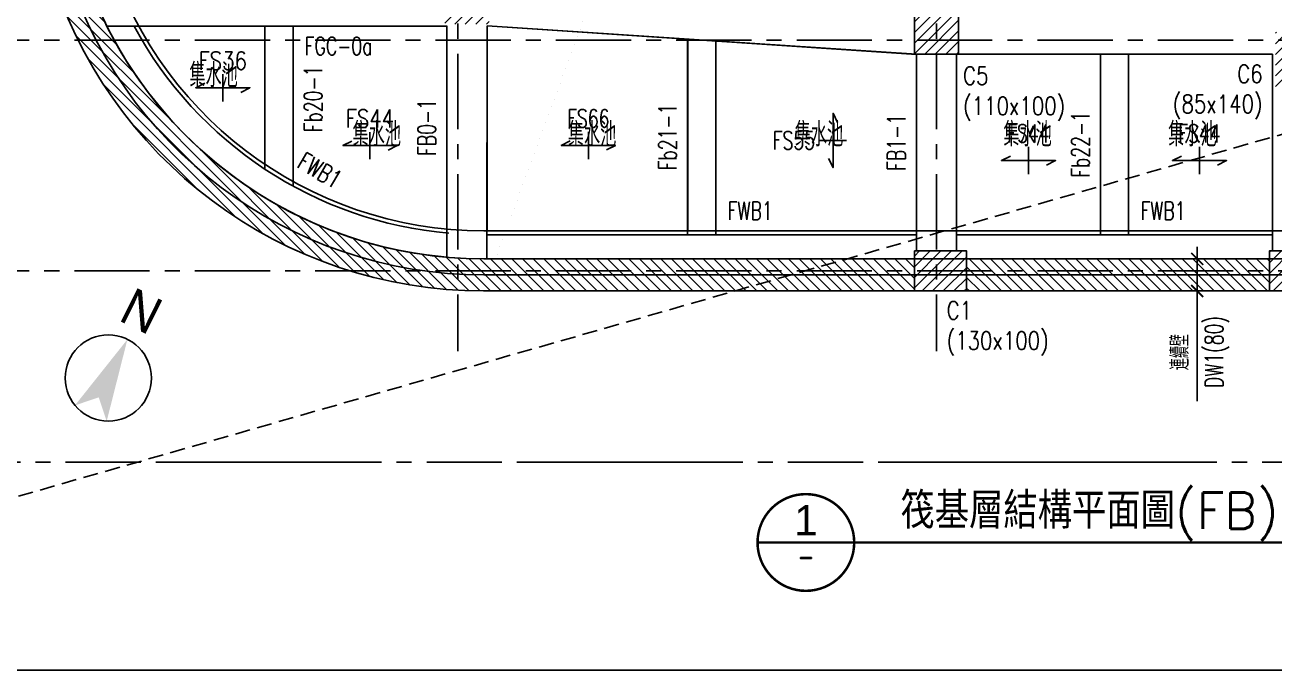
# Model space of a CAD drawing. Header units: millimetres. Extents: x -3377 to 119122, y -22007 to 15479.
# Drawn here: x 1528 to 4641, y 3880 to 5487 of the extents above; entities that cross this region are included whole.
import ezdxf
from ezdxf.enums import TextEntityAlignment as Align

# ---------------------------------------------------------------- set-up
doc = ezdxf.new("R2010")
doc.units = ezdxf.units.MM
doc.header["$LTSCALE"] = 150
doc.header["$MEASUREMENT"] = 0
doc.linetypes.add('CENTER', pattern=[2, 1.25, -0.25, 0.25, -0.25])
doc.linetypes.add('HIDDEN', pattern=[0.375, 0.25, -0.125])
doc.layers.get('0').update_dxf_attribs({"plot": 0})
doc.layers.add('AREA', color=3, linetype='Continuous', plot=False)
doc.layers.add('S-ARCH', color=252, linetype='Continuous', plot=False)
for name, color, linetype in [('ARTIC', 6, 'Continuous'), ('Duct', 1, 'Continuous'), ('I-TXT', 7, 'Continuous'), ('S-COL', 7, 'Continuous'), ('S-CONC', 7, 'Continuous'), ('S-DIM', 2, 'Continuous'), ('S-GRID', 1, 'CENTER'), ('S-HATCH-COL', 13, 'Continuous'), ('S-HATCH-CONC', 124, 'Continuous'), ('S-RCBMB', 3, 'HIDDEN'), ('S-RCBMG', 2, 'HIDDEN'), ('S-SITE', 34, 'CENTER'), ('S-SLAB', 5, 'Continuous'), ('S-SLABT', 2, 'Continuous'), ('S-TEXTB', 3, 'Continuous'), ('S-TEXTC', 3, 'Continuous'), ('S-TEXTG', 2, 'Continuous'), ('S-TITLE', 2, 'Continuous'), ('WALL', 2, 'Continuous'), ('指北針', 7, 'Continuous')]:
    doc.layers.add(name, color=color, linetype=linetype)
doc.styles.add('3E', font='simplex.shx', dxfattribs={"width": 0.8, "height": 45, "bigfont": 'dayus.shx'})
doc.styles.add('BM-C', font='SIMPLEX.shx', dxfattribs={"width": 0.7, "bigfont": 'CHINESET.shx'})
doc.styles.add('C1', font='', dxfattribs={"bigfont": 'japanese.shx'})
doc.styles.add('CD1', font='romand', dxfattribs={"height": 3})
doc.styles.add('CH1a', font='helvbld.shx', dxfattribs={"height": 6, "bigfont": 'lmp.shx'})
doc.styles.add('CS4', font='romans.shx', dxfattribs={"width": 0.7, "height": 45, "bigfont": 'lsp.shx'})
doc.styles.get('C1').set_extended_font_data('微軟正黑體')
doc.dimstyles.new('DIM150', dxfattribs={"dimscale": 15, "dimtxt": 3, "dimasz": 2, "dimexe": 2, "dimexo": 2, "dimgap": 1, "dimtad": 1, "dimdec": 1, "dimdsep": 46, "dimtxsty": 'CS4', "dimblk1": 'ARCHTICK', "dimblk2": 'ARCHTICK', "dimsah": 1, "dimcen": 2, "dimdle": 2, "dimadec": 0, "dimazin": 0, "dimtfac": 1, "dimtdec": 1, "dimtmove": 0, "dimatfit": 3, "dimldrblk": 'TAA', "dimfxl": 0, "dimtolj": 1, "dimarcsym": 0})

# ---------------------------------------------------------------- blocks, each defined once
blk = doc.blocks.new('LINE')
at = {"layer": 'S-GRID'}
for points in [[(-9503.87, -244.9), (-9503.87, -3085.91)], [(-8310.87, -244.9), (-8310.87, -3085.91)], [(-11059.11, -2310.91), (-4810.87, -2310.91)], [(-11059.11, -2885.91), (-4810.87, -2885.91)]]:
    blk.add_lwpolyline(points, dxfattribs=at)
blk = doc.blocks.new('CONC')
blk.add_lwpolyline([(-8365.9, -2935.9), (-9439.2, -2935.9, -1.434028), (-8706.2, -945.9), (-8365.9, -945.9), (-8365.9, -1025.9), (-8736.3, -1025.9, 1.455344), (-9439.2, -2855.9), (-8365.9, -2855.9), (-8365.9, -2935.9)], format="xyb")
blk.add_lwpolyline([(-8235.9, -2855.9), (-7480.9, -2855.9), (-7480.9, -2935.9), (-8235.9, -2935.9)], close=True)
blk = doc.blocks.new('COL(B4F-B2F)')
for points in [[(-8365.9, -2245.9), (-8255.9, -2245.9), (-8255.9, -2345.9), (-8365.9, -2345.9)], [(-8365.9, -2835.9), (-8235.9, -2835.9), (-8235.9, -2935.9), (-8365.9, -2935.9)], [(-7350.9, -2835.9), (-7480.9, -2835.9), (-7480.9, -2935.9), (-7350.9, -2935.9)]]:
    blk.add_lwpolyline(points, close=True)
blk = doc.blocks.new('_ARCHTICK')
at = {"color": 0, "linetype": 'ByBlock', "const_width": 0.15}
blk.add_lwpolyline([(-0.5, -0.5), (0.5, 0.5)], dxfattribs=at)
blk = doc.blocks.new('*D21')
at = {"layer": 'DEFPOINTS', "color": 0, "transparency": 16777216}
for p in [(4449.5, 4904.2), (4449.5, 4824.2), (4449.5, 4824.2)]:
    blk.add_point(p, dxfattribs=at)
at = {"layer": 'S-DIM', "color": 0, "lineweight": -2, "transparency": 16777216}
for p, q in [((4449.5, 4934.2), (4449.5, 4824.2)), ((4449.5, 4824.2), (4449.5, 4549.9))]:
    blk.add_line(p, q, dxfattribs=at)
at = {"layer": 'S-DIM', "color": 0, "lineweight": -2, "transparency": 16777216, "xscale": 30, "yscale": 30, "zscale": 30}
for p, rotation in [((4449.5, 4904.2), 90), ((4449.5, 4824.2), 270)]:
    blk.add_blockref('_ARCHTICK', p, dxfattribs=dict(at, rotation=rotation))
at = {"layer": 'S-DIM', "color": 0, "transparency": 16777216, "char_height": 45, "attachment_point": 5, "rotation": 90, "style": 'CS4'}
for s, insert in [('\\A1;DW1(80)', (4498.8, 4672.1)), ('\\A1;連續壁', (4406.3, 4672.1))]:
    blk.add_mtext(s, dxfattribs=dict(at, insert=insert))
blk = doc.blocks.new('TAA')
at = {"linetype": 'Continuous'}
blk.add_line((0, 0), (-1.66, 0), dxfattribs=at)
blk.add_solid([(-1.5, -0.25), (-1.5, 0.25), (0, 0)], dxfattribs=at)
blk = doc.blocks.new('SITE')
blk.add_lwpolyline([(-10719.2, -3362.4), (-10719.2, -2105.2), (-10719.2, -517.7), (-4911, -517.8), (-4911.5, -2105.3), (-4911.9, -3362.4), (-7893.7, -3362.4)], close=True)
blk = doc.blocks.new('DwFm')
blk.add_lwpolyline([(-12110.4, -3880.1), (0, -3880.1)])
at = {"layer": 'DEFPOINTS', "color": 252, "linetype": 'HIDDEN'}
blk.add_lwpolyline([(-6560.9, -2290.9), (-12110.4, -3880.1)], dxfattribs=at)
blk = doc.blocks.new('A$C34150067')
at = {"layer": 'AREA', "color": 252}
blk.add_lwpolyline([(3248.4, -468.2), (1998.1, -468.2, 1.444326), (1280, -2378.2), (2357.1, -2378.2), (5198.4, -2378.2), (5198.4, -1703.2), (5718.4, -1703.2), (5718.4, -1063.2), (5198.4, -1063.2), (5198.4, -468.2), (4163.4, -468.2), (4163.4, -438.2), (3248.4, -438.2)], format="xyb", close=True, dxfattribs=at)
at = {"layer": 'ARTIC', "color": 252}
for points in [[(2353.4, -1728.2), (2463.4, -1728.2), (2463.4, -1828.2), (2353.4, -1828.2)], [(2353.4, -2318.2), (2483.4, -2318.2), (2483.4, -2418.2), (2353.4, -2418.2)], [(3368.4, -2318.2), (3238.4, -2318.2), (3238.4, -2418.2), (3368.4, -2418.2)]]:
    blk.add_lwpolyline(points, close=True, dxfattribs=at)
at = {"layer": 'Duct', "color": 252, "linetype": 'CENTER', "ltscale": 3}
blk.add_lwpolyline([(0, -2844.7), (0, -1587.5), (0, 0), (5808.3, -0.1), (5807.7, -1587.6), (5807.3, -2844.7), (2825.5, -2844.7)], close=True, dxfattribs=at)
at = {"layer": 'S-RCBMB', "color": 252, "linetype": 'ByBlock'}
for p, q in [((735, -2102.7), (735, -1758.2)), ((805, -2145.4), (805, -1758.2)), ((1788.4, -2268.2), (1788.4, -1791.4)), ((1858.4, -2268.2), (1858.4, -1795.3)), ((2817.1, -2268.2), (2817.1, -1828.2)), ((2887.1, -2268.2), (2887.1, -1828.2))]:
    blk.add_line(p, q, dxfattribs=at)
at = {"layer": 'S-RCBMG', "color": 252, "linetype": 'ByBlock'}
for p, q in [((420.1, -1758.2), (1188.4, -1758.2)), ((1188.4, -2263.9), (1188.4, -1758.2)), ((1288.4, -2268.2), (1288.4, -1758)), ((1288.4, -1758), (2358.4, -1828.7)), ((2358.4, -2268.2), (2358.4, -1828.2)), ((2458.4, -2268.2), (2458.4, -1828.2)), ((2463.4, -1828.2), (3245.9, -1828.2)), ((3245.9, -2268.2), (3245.9, -1828.2)), ((1280, -2268.2), (5088.4, -2268.2)), ((1280, -2338.2), (2353.4, -2338.2)), ((2483.4, -2338.2), (3238.4, -2338.2))]:
    blk.add_line(p, q, dxfattribs=at)
for radius, start in [(1050, 50.4823), (980, 46.4264)]:
    blk.add_arc((1280, -1288.2), radius, start, 270, dxfattribs=at)
at = {"layer": 'WALL', "color": 252}
for points in [[(3208.4, -428.2), (2013, -428.2, 1.434028), (1280, -2418.2), (2357.1, -2418.2), (5238.4, -2418.2), (5238.4, -1743.2), (5758.4, -1743.2), (5758.4, -1023.2), (5238.4, -1023.2), (5238.4, -428.2), (4203.4, -428.2), (4203.4, -398.2), (3208.4, -398.2)], [(3288.4, -508.2), (1982.9, -508.2, 1.455344), (1280, -2338.2), (2357.1, -2338.2), (5158.4, -2338.2), (5158.4, -1663.2), (5678.4, -1663.2), (5678.4, -1103.2), (5158.4, -1103.2), (5158.4, -508.2), (4123.4, -508.2), (4123.4, -478.2), (3288.4, -478.2)]]:
    blk.add_lwpolyline(points, format="xyb", close=True, dxfattribs=at)
at = {"layer": '指北針', "color": 252}
blk.add_circle((344.5, -2635.1), 107.4, dxfattribs=at)
for points in [[(320.6, -2683.2), (261.4, -2703.2), (392.2, -2538.8)], [(392.2, -2538.8), (340.6, -2742.4), (320.6, -2683.2)]]:
    blk.add_solid(points, dxfattribs=at)
at = {"layer": 'I-TXT', "color": 252, "style": 'BM-C', "width": 0.67}
for p in [(546.5, -1911), (953.3, -2058.2), (1489.8, -2058.2), (2055.4, -2058.2), (2575.1, -2058.2), (2985.9, -2058.2)]:
    blk.add_text('集水池', height=60, dxfattribs=at).set_placement(p)
at = {"layer": '指北針', "color": 252, "style": 'C1'}
blk.add_text('N', height=92.8, rotation=333.6216, dxfattribs=at).set_placement((406.7, -2509.6), align=Align.CENTER)
blk = doc.blocks.new('2022-0217')
blk.add_blockref('A$C34150067', (-10719.2, -517.7))

msp = doc.modelspace()

# ---------------------------------------------------------------- hatches: boundary and pattern name
at = {"layer": 'S-HATCH-COL'}
h = msp.add_hatch(dxfattribs=at)
h.set_pattern_fill('ANSI31', color=256, scale=150, style=0)
h.paths.add_polyline_path([(2684.53, 6339.23), (2574.53, 6339.23), (2574.53, 6429.23), (2684.53, 6429.23)])
h.paths.add_polyline_path([(2684.53, 5489.23), (2574.53, 5489.23), (2574.53, 5579.23), (2684.53, 5579.23)])
h.paths.add_polyline_path([(6519.53, 6239.23), (6629.53, 6239.23), (6629.53, 6139.23), (6519.53, 6139.23)])
h.paths.add_polyline_path([(6519.53, 5499.23), (6629.53, 5499.23), (6629.53, 5399.23), (6519.53, 5399.23)])
h.paths.add_polyline_path([(6499.53, 4924.23), (6629.53, 4924.23), (6629.53, 4824.23), (6499.53, 4824.23)])
h.paths.add_polyline_path([(5414.53, 4924.23), (5544.53, 4924.23), (5544.53, 4824.23), (5414.53, 4824.23)])
h.paths.add_polyline_path([(4759.53, 4924.23), (4629.53, 4924.23), (4629.53, 4824.23), (4759.53, 4824.23)])
h.paths.add_polyline_path([(3744.53, 6814.23), (3874.53, 6814.23), (3874.53, 6714.23), (3744.53, 6714.23)])
h.paths.add_polyline_path([(3744.53, 6249.23), (3854.53, 6249.23), (3854.53, 6149.23), (3744.53, 6149.23)])
h.paths.add_polyline_path([(3744.53, 5514.23), (3854.53, 5514.23), (3854.53, 5414.23), (3744.53, 5414.23)])
h.paths.add_polyline_path([(3744.53, 4924.23), (3874.53, 4924.23), (3874.53, 4824.23), (3744.53, 4824.23)])
h.paths.add_polyline_path([(4729.53, 6814.23), (4599.53, 6814.23), (4599.53, 6714.23), (4729.53, 6714.23)])
h.paths.add_polyline_path([(5464.53, 5469.23), (5549.53, 5469.23), (5549.53, 5329.23), (5464.53, 5329.23)])
h.paths.add_polyline_path([(5464.53, 6294.23), (5549.53, 6294.23), (5549.53, 6154.23), (5464.53, 6154.23)])
h.paths.add_polyline_path([(4729.53, 6294.23), (4644.53, 6294.23), (4644.53, 6154.23), (4729.53, 6154.23)])
h.paths.add_polyline_path([(4644.53, 5469.23), (4729.53, 5469.23), (4729.53, 5329.23), (4644.53, 5329.23)])
h.paths.add_polyline_path([(5464.53, 6814.23), (5594.53, 6814.23), (5594.53, 6714.23), (5464.53, 6714.23)])
h.paths.add_polyline_path([(6499.53, 6814.23), (6629.53, 6814.23), (6629.53, 6714.23), (6499.53, 6714.23)])
h.paths.add_polyline_path([(2187.43, 5919.23), (2257.43, 5919.23), (2257.43, 5989.23), (2187.43, 5989.23)])
at = {"layer": 'S-HATCH-CONC'}
h = msp.add_hatch(dxfattribs=at)
h.set_pattern_fill('ANSI31', color=256, scale=150, angle=90, style=0)
h.set_pattern_definition([(135, (0, 3880.068), (-13.25825, -13.25825), [])])
h.paths.add_polyline_path([(6549.53, 5499.23), (7149.53, 5499.23), (7149.53, 6219.23), (6629.53, 6219.23), (6629.53, 6139.23), (7069.53, 6139.23), (7069.53, 5579.23), (6549.53, 5579.23)])
h.paths.add_polyline_path([(6549.53, 6714.23), (6629.53, 6714.23), (6629.53, 6239.23), (6549.53, 6239.23)])
h.paths.add_polyline_path([(6629.53, 5399.23), (6549.53, 5399.23), (6549.53, 4924.23), (6629.53, 4924.23)])
h.paths.add_polyline_path([(3874.53, 4904.23), (4629.53, 4904.23), (4629.53, 4824.23), (3874.53, 4824.23)])
h.paths.add_polyline_path([(4759.53, 4904.23), (5414.53, 4904.23), (5414.53, 4824.23), (4759.53, 4824.23)])
h.paths.add_polyline_path([(5544.53, 4904.23), (6499.53, 4904.23), (6499.53, 4824.23), (5544.53, 4824.23)])
edge = h.paths.add_edge_path()
edge.add_line((3744.53, 4824.23), (2671.18, 4824.23))
edge.add_arc((2671.18, 5954.23), 1130, 49.55789, 269.99999, ccw=False)
edge.add_line((3404.19, 6814.23), (3744.53, 6814.23))
edge.add_line((3744.53, 6814.23), (3744.53, 6734.23))
edge.add_line((3744.53, 6734.23), (3374.1, 6734.23))
edge.add_arc((2671.18, 5954.23), 1050, 47.97535, 269.99999)
edge.add_line((2671.18, 4904.23), (3744.53, 4904.23))
edge.add_line((3744.53, 4904.23), (3744.53, 4824.23))
h.paths.add_polyline_path([(3874.53, 6814.23), (4599.53, 6814.23), (4599.53, 6734.23), (3874.53, 6734.23)])
h.paths.add_polyline_path([(5464.53, 6764.23), (4729.53, 6764.23), (4729.53, 6814.23), (4599.53, 6814.23), (4599.53, 6844.23), (5594.53, 6844.23), (5594.53, 6814.23), (5464.53, 6814.23)])
h.paths.add_polyline_path([(5594.53, 6814.23), (6499.53, 6814.23), (6499.53, 6734.23), (5594.53, 6734.23)])

# ---------------------------------------------------------------- linework, layer by layer
at = {"layer": 'S-RCBMB', "linetype": 'ByBlock'}
for p, q in [((2126.18, 5127.75), (2126.18, 5484.23)), ((2196.18, 5085.62), (2196.18, 5484.23)), ((3179.53, 4964.23), (3179.53, 5451.43)), ((3249.53, 4964.23), (3249.53, 5446.81)), ((4208.28, 4964.23), (4208.28, 5414.23)), ((4278.28, 4964.23), (4278.28, 5414.23))]:
    msp.add_line(p, q, dxfattribs=at)
at = {"layer": 'S-RCBMG', "linetype": 'ByBlock'}
for p, q in [((1732.24, 5484.23), (2579.53, 5484.23)), ((2579.1, 4908.27), (2579.53, 5484.49)), ((2679.1, 4904.23), (2679.53, 5484.41)), ((2679.53, 5484.45), (3749.53, 5413.79)), ((3749.53, 4924.23), (3749.53, 5414.23)), ((3849.53, 4924.23), (3849.53, 5414.23)), ((3854.53, 5414.23), (4637.03, 5414.23)), ((4637.03, 4924.23), (4637.03, 5414.23)), ((2679.14, 4964.23), (3749.53, 4964.23)), ((3849.53, 4964.23), (4637.03, 4964.23)), ((2679.1, 4904.23), (3744.53, 4904.23)), ((3874.53, 4904.23), (4629.53, 4904.23))]:
    msp.add_line(p, q, dxfattribs=at)
for radius, start in [(1050, 95.03285), (990, 208.34292)]:
    msp.add_arc((2671.18, 5954.23), radius, start, 264.96902, dxfattribs=at)
at = {"layer": 'S-SLAB'}
msp.add_lwpolyline([(6629.53, 4824.23), (2671.18, 4824.23, -1.4340277), (3404.19, 6814.23), (4599.53, 6814.23), (4599.53, 6844.23), (5594.53, 6844.23), (5594.53, 6814.23), (6629.53, 6814.23), (6629.53, 6219.23), (7149.53, 6219.23), (7149.53, 5499.23), (6629.53, 5499.23), (6629.53, 4824.23)], format="xyb", dxfattribs=at)
at = {"layer": 'S-SLABT', "color": 1}
for p, q in [((2021.02, 5364.08), (2021.02, 5296.58)), ((2387.86, 5220.13), (2387.86, 5152.63)), ((2932.03, 5220.49), (2932.03, 5152.99)), ((3508.28, 5199.33), (3575.78, 5199.33)), ((4028.91, 5182.98), (4028.91, 5115.48)), ((4454.91, 5182.98), (4454.91, 5115.48))]:
    msp.add_line(p, q, dxfattribs=at)
for points in [[(2066.02, 5319.08), (2088.52, 5330.33), (1953.52, 5330.33), (1976.02, 5341.58)], [(3553.28, 5244.33), (3542.03, 5266.83), (3542.03, 5131.83), (3530.78, 5154.33)], [(2432.86, 5175.13), (2455.36, 5186.38), (2320.36, 5186.38), (2342.86, 5197.63)], [(2977.03, 5175.49), (2999.53, 5186.74), (2864.53, 5186.74), (2887.03, 5197.99)], [(4073.91, 5137.98), (4096.41, 5149.23), (3961.41, 5149.23), (3983.91, 5160.48)], [(4499.91, 5137.98), (4522.41, 5149.23), (4387.41, 5149.23), (4409.91, 5160.48)]]:
    msp.add_lwpolyline(points, dxfattribs=at)
at = {"layer": 'S-TITLE', "const_width": 6.25}
msp.add_lwpolyline([(3353.66, 4197.75, 1), (3594.61, 4197.75, 1)], format="xyb", close=True, dxfattribs=at)
msp.add_lwpolyline([(3353.66, 4197.75), (5079.76, 4197.75)], dxfattribs=at)

# ---------------------------------------------------------------- block references
msp.add_blockref('DwFm', (12110.4, 7760.14))
at = {"layer": 'S-ARCH'}
msp.add_blockref('2022-0217', (12110.4, 7760.14), dxfattribs=at)
at = {"layer": 'S-COL'}
msp.add_blockref('COL(B4F-B2F)', (12110.4, 7760.14), dxfattribs=at)
at = {"layer": 'S-CONC'}
msp.add_blockref('CONC', (12110.4, 7760.14), dxfattribs=at)
at = {"layer": 'S-GRID'}
msp.add_blockref('LINE', (12110.4, 7760.14), dxfattribs=at)
at = {"layer": 'S-SITE'}
msp.add_blockref('SITE', (12110.4, 7760.14), dxfattribs=at)

# ---------------------------------------------------------------- texts
at = {"layer": 'S-SLABT', "color": 2}
for s, style, width, p in [('FS36', '3E', 0.8, (2021.02, 5375.33)), ('FS44', '3E', 0.8, (2387.86, 5231.38)), ('FS66', 'CS4', 0.7, (2932.03, 5231.74)), ('FS44', 'CS4', 0.7, (4028.91, 5194.23)), ('FS44', 'CS4', 0.7, (4454.91, 5194.23))]:
    msp.add_text(s, height=45, dxfattribs=dict(at, style=style, width=width)).set_placement(p, align=Align.CENTER)
at = {"layer": 'S-SLABT', "color": 2, "style": 'CS4', "width": 0.7}
msp.add_text('FS55', height=45, dxfattribs=at).set_placement((3497.03, 5176.83), align=Align.RIGHT)
at = {"layer": 'S-TEXTB', "linetype": 'ByBlock', "style": 'CS4', "width": 0.7}
for s, p in [('Fb20-1', (2246.18, 5302.73)), ('Fb21-1', (3129.53, 5207.83)), ('Fb22-1', (4158.28, 5189.23))]:
    msp.add_text(s, height=45, rotation=90, dxfattribs=at).set_placement(p, align=Align.MIDDLE)
at = {"layer": 'S-TEXTC', "style": 'CS4', "width": 0.8}
for s, p in [('C6', (4612.37, 5342.59)), ('(85x140)', (4612.37, 5267.59))]:
    msp.add_text(s, height=45, dxfattribs=at).set_placement(p, align=Align.RIGHT)
for s, p in [('C5', (3866.03, 5337.94)), ('(110x100)', (3866.03, 5262.94)), ('C1', (3824.89, 4753.27)), ('(130x100)', (3824.89, 4678.27))]:
    msp.add_text(s, height=45, dxfattribs=at).set_placement(p)
at = {"layer": 'S-TEXTG', "style": 'CS4', "width": 0.7}
for s, p in [('FGC-0a', (2225.39, 5434.23, 0)), ('FWB1', (3279.53, 5024.23, 0)), ('FWB1', (4308.28, 5024.23, 0))]:
    msp.add_text(s, height=45, dxfattribs=at).set_placement(p, align=Align.MIDDLE_LEFT)
for s, p in [('FB0-1', (2529.53, 5231.38)), ('FB1-1', (3699.53, 5194.23))]:
    msp.add_text(s, height=45, rotation=90, dxfattribs=at).set_placement(p, align=Align.MIDDLE)
msp.add_text('FWB1', height=45, rotation=330, dxfattribs=at).set_placement((2214.62, 5152.81, 0), align=Align.MIDDLE_LEFT)
at = {"layer": 'S-TITLE', "style": 'CS4'}
msp.add_text('筏基層結構平面圖(FB)', height=90, dxfattribs=at).set_placement((3709.86, 4232.15))
at = {"layer": 'S-TITLE'}
for s, height, style, p in [('1', 75, 'CH1a', (3474.13, 4253.28)), ('-', 37.5, 'CD1', (3474.13, 4160.82))]:
    msp.add_text(s, height=height, dxfattribs=dict(at, style=style)).set_placement(p, align=Align.MIDDLE)

# ---------------------------------------------------------------- dimensions: what is measured, and where the dimension line sits
at = {"layer": 'S-DIM'}
dim = msp.add_linear_dim(base=(4449.53, 4824.23), p1=(4449.53, 4904.23), p2=(4449.53, 4824.23), angle=270, text='連續壁\\XDW1(<>)', dimstyle='DIM150', dxfattribs=at)
dim.commit()
dim.dimension.update_dxf_attribs({"geometry": '*D21', "text_midpoint": (4449.53, 4672.09)})

doc.saveas('drawing.dxf')
